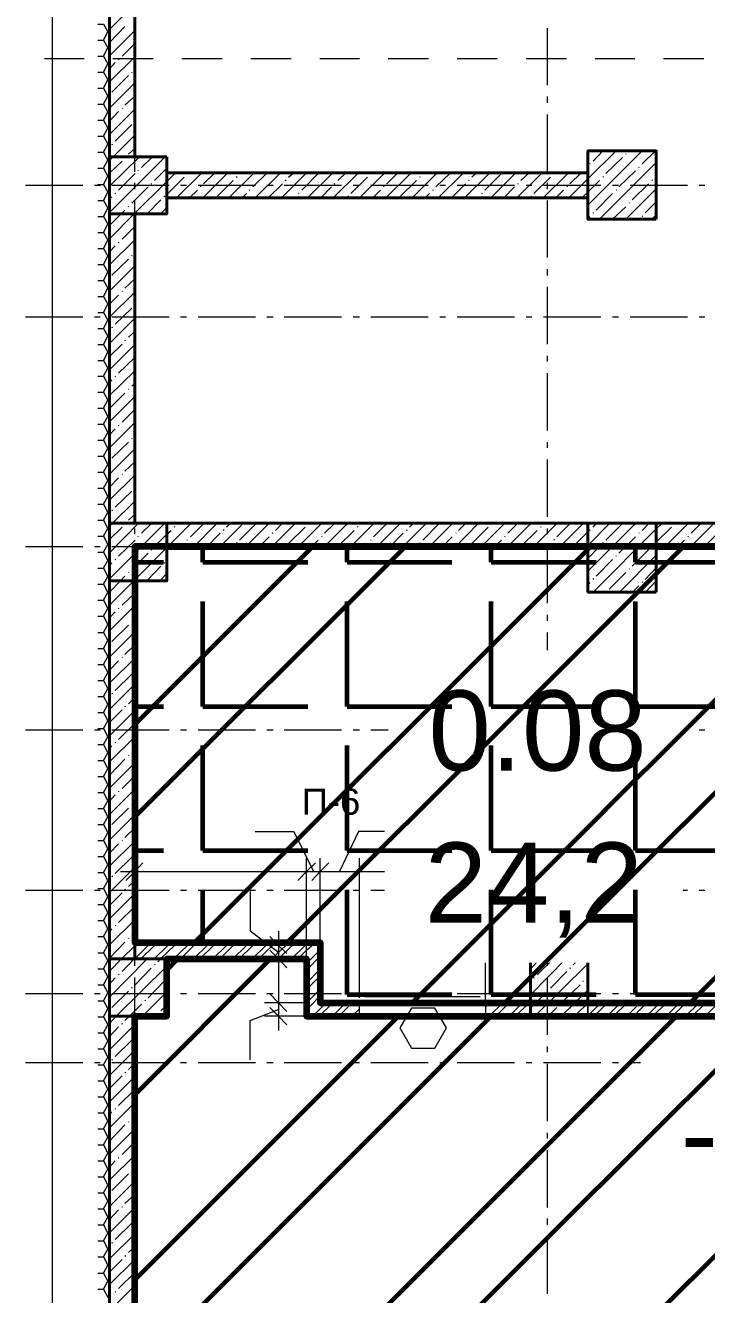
# Model space of a CAD drawing. Header units: millimetres. Extents: x -213911 to 415037, y -3642 to 107391.
# Drawn here: x -207745 to -201803, y 13726 to 24804 of the extents above; entities that cross this region are included whole.
import ezdxf

# ---------------------------------------------------------------- set-up
doc = ezdxf.new("R2010")
doc.units = ezdxf.units.MM
for name, color, linetype, lineweight in [('9.1 Стен подвал шпак', 160, 'Continuous', 90), ('9.2 Потолок подвал шпак', 90, 'Continuous', 60), ('9.3 клининг подвал', 190, 'Continuous', 60), ('Оси', 7, 'Continuous', 9)]:
    doc.layers.add(name, color=color, linetype=linetype, lineweight=lineweight)
doc.layers.add('PDF _Текст', color=7, linetype='Continuous')
doc.styles.get("Standard").update_dxf_attribs({"font": 'arial.ttf'})

msp = doc.modelspace()

# ---------------------------------------------------------------- linework, layer by layer
at = {"lineweight": 40}
for points in [[(-206791.4, 23657.9), (-206791.4, 26911.5), (-207011.7, 26911.5), (-207011.7, 23657.9)], [(-202241.6, 23111.5), (-202241.6, 23708.8), (-202838.9, 23708.8), (-202838.9, 23111.5)], [(-206511.8, 23657.9), (-207011.7, 23657.9), (-207011.7, 23158.1), (-206511.8, 23158.1)], [(-206511.8, 23297.9), (-202838.9, 23297.9), (-202838.9, 23518.1), (-206511.8, 23518.1)], [(-206791.4, 20459.5), (-206791.4, 23158.1), (-207011.7, 23158.1), (-207011.7, 20459.5)], [(-206511.8, 20459.5), (-207011.7, 20459.5), (-207011.7, 19955.4), (-206511.8, 19955.4)], [(-206511.8, 20239.2), (-202838.9, 20239.2), (-202838.9, 20459.5), (-206511.8, 20459.5)], [(-202241.6, 19857.9), (-202241.6, 20459.5), (-202838.9, 20459.5), (-202838.9, 19857.9)], [(-202241.6, 20239.2), (-200737.7, 20239.2), (-200737.7, 20459.5), (-202241.6, 20459.5)], [(-207011.7, 19955.4), (-207011.7, 16655.3), (-206791.4, 16655.3), (-206791.4, 19955.4)], [(-206511.8, 16155.4), (-206511.8, 16655.3), (-207011.7, 16655.3), (-207011.7, 16155.4)]]:
    msp.add_lwpolyline(points, close=True, dxfattribs=at)
at = {"lineweight": 18}
for points in [[(-206719.4, 17494.1), (-206791.4, 17417.8), (-206867.7, 17341.6)], [(-205215.5, 17494.1), (-205291.8, 17417.8), (-205368, 17341.6)], [(-205096.9, 17494.1), (-205173.1, 17417.8), (-205245.2, 17341.6)], [(-204758, 17494.1), (-204830, 17417.8), (-204906.3, 17341.6)], [(-203656.5, 17494.1), (-203732.8, 17417.8), (-203804.8, 17341.6)], [(-203266.8, 17494.1), (-203338.8, 17417.8), (-203415.1, 17341.6)], [(-205465.5, 16701.9), (-205537.5, 16773.9), (-205613.7, 16850.1)], [(-205465.5, 16579), (-205537.5, 16655.3), (-205613.7, 16731.5)], [(-205465.5, 16197.7), (-205537.5, 16274), (-205613.7, 16350.2)], [(-205465.5, 16079.1), (-205537.5, 16155.4), (-205613.7, 16231.6)]]:
    msp.add_lwpolyline(points, dxfattribs=at)
at = {"lineweight": 40}
for points in [[(-202838.9, 16274), (-202838.9, 16655.3), (-203338.8, 16655.3), (-203338.8, 16155.4), (-202838.9, 16155.4)], [(-203169.4, 13151.8), (-203588.8, 13151.8), (-203588.8, 12931.5), (-203389.6, 12931.5), (-203389.6, 5365.4), (-206791.4, 5365.4), (-206791.4, 12931.5), (-205041.8, 12931.5), (-205041.8, 13151.8), (-206791.4, 13151.8), (-206791.4, 16155.4), (-207011.7, 16155.4), (-207011.7, 5145.1), (-206791.4, 5145.1), (-203389.6, 5145.1), (-203169.4, 5145.1), (-199238, 5145.1), (-199238, 5365.4), (-203169.4, 5365.4), (-203169.4, 12931.5), (-203169.4, 13033.2)]]:
    msp.add_lwpolyline(points, dxfattribs=at)
at = {"layer": 'Оси', "lineweight": 9}
for points in [[(-168384.7, 28983), (-168384.7, 29385.5), (-172769.4, 29385.5), (-172769.4, 32867.8), (-207511.6, 32867.8), (-207511.6, 4645.2), (-168384.7, 4645.2), (-168384.7, 5043.4)], [(-207011.7, 24767.9), (-206791.4, 24988.2)], [(-207113.4, 24814.5), (-207062.6, 24814.5), (-207024.4, 24746.7), (-207011.7, 24746.7)], [(-207062.6, 24674.7), (-207024.4, 24746.7)], [(-207011.7, 24653.5), (-206876.2, 24793.3)], [(-207011.7, 24539.1), (-206791.4, 24759.4)], [(-206791.4, 24280.7), (-206791.4, 24780.6)], [(-203190.5, 24280.7), (-203190.5, 24780.6)], [(-207113.4, 24674.7), (-207062.6, 24674.7), (-207024.4, 24606.9), (-207011.7, 24606.9)], [(-207062.6, 24534.9), (-207024.4, 24606.9)], [(-206901.6, 24534.9), (-206791.4, 24645)], [(-207579.4, 24513.7), (-207232, 24513.7)], [(-207113.4, 24534.9), (-207062.6, 24534.9), (-207024.4, 24467.1), (-207011.7, 24467.1)], [(-207011.7, 24310.3), (-206791.4, 24530.6)], [(-206982.1, 24513.7), (-206630.5, 24513.7)], [(-206931.2, 24505.2), (-206927, 24509.4)], [(-206380.5, 24513.7), (-206028.9, 24513.7)], [(-205778.9, 24513.7), (-205427.3, 24513.7)], [(-205177.4, 24513.7), (-204830, 24513.7)], [(-204580.1, 24513.7), (-204228.4, 24513.7)], [(-203978.5, 24513.7), (-203626.9, 24513.7)], [(-203376.9, 24513.7), (-203025.3, 24513.7)], [(-202775.4, 24513.7), (-202428, 24513.7)], [(-202178.1, 24513.7), (-201826.4, 24513.7)], [(-207113.4, 24395.1), (-207062.6, 24395.1), (-207024.4, 24327.3), (-207011.7, 24327.3)], [(-207062.6, 24395.1), (-207024.4, 24467.1)], [(-207011.7, 24424.7), (-206960.9, 24479.8)], [(-206816.9, 24390.8), (-206812.6, 24395.1)], [(-207062.6, 24255.3), (-207024.4, 24327.3)], [(-207011.7, 24081.6), (-206791.4, 24301.9)], [(-206990.5, 24221.4), (-206846.5, 24365.4)], [(-207113.4, 24255.3), (-207062.6, 24255.3), (-207024.4, 24187.5), (-207011.7, 24187.5)], [(-207062.6, 24115.5), (-207024.4, 24187.5)], [(-207011.7, 24196), (-207011.7, 24196)], [(-206876.2, 24107), (-206791.4, 24187.5)], [(-206791.4, 24128.2), (-206791.4, 24183.2)], [(-203190.5, 24128.2), (-203190.5, 24183.2)], [(-207113.4, 24115.5), (-207062.6, 24115.5), (-207024.4, 24047.7), (-207011.7, 24047.7)], [(-207062.6, 23975.7), (-207024.4, 24047.7)], [(-207011.7, 23852.8), (-206791.4, 24073.1)], [(-207011.7, 23967.2), (-206931.2, 24051.9)], [(-206901.6, 24077.3), (-206897.3, 24081.6)], [(-207113.4, 23975.7), (-207062.6, 23975.7), (-207024.4, 23907.9), (-207011.7, 23907.9)], [(-206960.9, 23793.5), (-206816.9, 23937.5)], [(-206791.4, 23526.6), (-206791.4, 24026.5)], [(-203190.5, 23526.6), (-203190.5, 24026.5)], [(-207113.4, 23835.9), (-207062.6, 23835.9), (-207024.4, 23768.1), (-207011.7, 23768.1)], [(-207062.6, 23835.9), (-207024.4, 23907.9)], [(-207011.7, 23624.1), (-206977.8, 23657.9), (-206791.4, 23844.3)], [(-207062.6, 23696.1), (-207024.4, 23768.1)], [(-206990.5, 23763.8), (-206982.1, 23768.1)], [(-206846.5, 23679.1), (-206791.4, 23730)], [(-203004.1, 23297.9), (-202838.9, 23463.1), (-202593.2, 23708.8)], [(-202838.9, 23691.8), (-202822, 23708.8)], [(-202838.9, 23234.3), (-202364.5, 23708.8)], [(-202792.3, 23619.8), (-202707.6, 23708.8)], [(-202478.8, 23708.8), (-202478.8, 23708.8)], [(-202364.5, 23594.4), (-202250.1, 23708.8)], [(-207113.4, 23696.1), (-207062.6, 23696.1), (-207024.4, 23628.3), (-207011.7, 23628.3)], [(-207062.6, 23556.3), (-207024.4, 23628.3)], [(-207011.7, 23399.5), (-206749.1, 23657.9)], [(-207011.7, 23170.8), (-206524.5, 23657.9)], [(-207011.7, 23513.9), (-206901.6, 23619.8)], [(-206876.2, 23649.5), (-206867.7, 23653.7)], [(-206732.1, 23564.7), (-206634.7, 23657.9)], [(-202822, 23594.4), (-202817.7, 23598.6)], [(-202737.3, 23111.5), (-202241.6, 23607.1)], [(-202682.2, 23509.7), (-202538.1, 23649.5)], [(-202508.5, 23679.1), (-202504.3, 23683.4)], [(-207113.4, 23556.3), (-207062.6, 23556.3), (-207024.4, 23488.5), (-207011.7, 23488.5)], [(-207062.6, 23416.5), (-207024.4, 23488.5)], [(-207011.7, 22942), (-206795.7, 23158.1), (-206511.8, 23441.9), (-206435.6, 23518.1)], [(-206931.2, 23365.6), (-206787.2, 23509.7)], [(-206761.8, 23535.1), (-206757.5, 23539.3)], [(-206617.7, 23450.4), (-206511.8, 23556.3)], [(-206427.1, 23297.9), (-206206.8, 23518.1)], [(-206333.9, 23509.7), (-206329.7, 23513.9)], [(-206198.3, 23297.9), (-205978.1, 23518.1)], [(-206189.9, 23420.7), (-206092.4, 23518.1)], [(-205969.6, 23297.9), (-205749.3, 23518.1)], [(-205876.4, 23509.7), (-205863.7, 23518.1)], [(-205762, 23395.3), (-205634.9, 23518.1)], [(-205740.8, 23297.9), (-205520.5, 23518.1)], [(-205512.1, 23297.9), (-205291.8, 23518.1)], [(-205448.5, 23480), (-205406.1, 23518.1)], [(-205334.1, 23365.6), (-205190.1, 23509.7)], [(-205283.3, 23297.9), (-205063, 23518.1)], [(-205058.8, 23297.9), (-204838.5, 23518.1)], [(-205020.6, 23450.4), (-204948.6, 23518.1)], [(-204830, 23297.9), (-204609.7, 23518.1)], [(-204732.6, 23509.7), (-204728.3, 23513.9)], [(-204601.2, 23297.9), (-204381, 23518.1)], [(-204592.8, 23420.7), (-204495.3, 23518.1)], [(-204372.5, 23297.9), (-204152.2, 23518.1)], [(-204279.3, 23509.7), (-204266.6, 23518.1)], [(-204164.9, 23395.3), (-204037.8, 23518.1)], [(-204143.7, 23297.9), (-203923.4, 23518.1)], [(-203915, 23297.9), (-203694.7, 23518.1)], [(-203851.4, 23480), (-203809, 23518.1)], [(-203737, 23365.6), (-203593, 23509.7)], [(-203686.2, 23297.9), (-203465.9, 23518.1)], [(-203457.4, 23297.9), (-203237.1, 23518.1)], [(-203423.5, 23450.4), (-203351.5, 23518.1)], [(-203228.7, 23297.9), (-203008.4, 23518.1)], [(-203135.5, 23509.7), (-203131.2, 23513.9)], [(-202995.7, 23420.7), (-202898.2, 23518.1)], [(-202567.8, 23395.3), (-202423.8, 23535.1)], [(-202394.1, 23564.7), (-202389.9, 23569)], [(-202250.1, 23480), (-202241.6, 23492.7)], [(-207744.6, 23408), (-207244.7, 23408)], [(-207143, 23408), (-207092.2, 23408)], [(-207113.4, 23416.5), (-207062.6, 23416.5), (-207024.4, 23348.7), (-207011.7, 23348.7)], [(-206990.5, 23408), (-206490.7, 23408)], [(-206816.9, 23251.3), (-206672.8, 23395.3)], [(-206791.4, 23374.1), (-206791.4, 23429.2)], [(-206647.4, 23420.7), (-206643.2, 23424.9)], [(-206503.4, 23336), (-206359.3, 23480)], [(-206393.2, 23408), (-206338.1, 23408)], [(-206236.5, 23408), (-205736.6, 23408)], [(-206219.5, 23395.3), (-206215.3, 23399.5)], [(-206075.5, 23306.3), (-205931.5, 23450.4)], [(-205906, 23480), (-205897.6, 23484.3)], [(-205639.1, 23408), (-205584.1, 23408)], [(-205626.4, 23297.9), (-205503.6, 23420.7)], [(-205486.6, 23408), (-204986.7, 23408)], [(-205478.2, 23450.4), (-205469.7, 23454.6)], [(-205168.9, 23297.9), (-205075.7, 23395.3)], [(-205050.3, 23420.7), (-205041.8, 23424.9)], [(-204906.3, 23336), (-204762.2, 23480)], [(-204885.1, 23408), (-204830, 23408)], [(-204732.6, 23408), (-204232.7, 23408)], [(-204622.4, 23395.3), (-204614, 23399.5)], [(-204478.4, 23306.3), (-204334.4, 23450.4)], [(-204304.7, 23480), (-204300.5, 23484.3)], [(-204131, 23408), (-204080.2, 23408)], [(-204029.3, 23297.9), (-203906.5, 23420.7)], [(-203978.5, 23408), (-203478.6, 23408)], [(-203876.8, 23450.4), (-203872.6, 23454.6)], [(-203571.8, 23297.9), (-203478.6, 23395.3)], [(-203449, 23420.7), (-203444.7, 23424.9)], [(-203376.9, 23408), (-203326.1, 23408)], [(-203309.2, 23336), (-203165.1, 23480)], [(-203224.4, 23408), (-202724.5, 23408)], [(-203190.5, 23374.1), (-203190.5, 23429.2)], [(-203021.1, 23395.3), (-203016.9, 23399.5)], [(-202881.3, 23306.3), (-202838.9, 23348.7), (-202737.3, 23450.4)], [(-202707.6, 23480), (-202703.4, 23484.3)], [(-202622.9, 23408), (-202572, 23408)], [(-202508.5, 23111.5), (-202241.6, 23378.3)], [(-202470.4, 23408), (-201970.5, 23408)], [(-202453.4, 23280.9), (-202309.4, 23420.7)], [(-202279.7, 23450.4), (-202275.5, 23454.6)], [(-201868.8, 23408), (-201818, 23408)], [(-207113.4, 23276.7), (-207062.6, 23276.7), (-207024.4, 23208.9), (-207011.7, 23208.9)], [(-207062.6, 23276.7), (-207024.4, 23348.7)], [(-207011.7, 23285.1), (-206990.5, 23306.3)], [(-206960.9, 23336), (-206956.6, 23340.2)], [(-206791.4, 22776.8), (-206791.4, 23276.7)], [(-206681.3, 23158.1), (-206562.7, 23280.9)], [(-206533, 23306.3), (-206528.8, 23314.8)], [(-206312.7, 23297.9), (-206244.9, 23365.6)], [(-205855.2, 23297.9), (-205817.1, 23336)], [(-205791.7, 23365.6), (-205787.4, 23369.9)], [(-205397.7, 23297.9), (-205389.2, 23306.3)], [(-205363.8, 23336), (-205359.5, 23340.2)], [(-204935.9, 23306.3), (-204927.4, 23314.8)], [(-204715.6, 23297.9), (-204647.8, 23365.6)], [(-204258.1, 23297.9), (-204220, 23336)], [(-204190.3, 23365.6), (-204186.1, 23369.9)], [(-203800.6, 23297.9), (-203792.1, 23306.3)], [(-203762.4, 23336), (-203758.2, 23340.2)], [(-203334.6, 23306.3), (-203330.3, 23314.8)], [(-203190.5, 22776.8), (-203190.5, 23276.7)], [(-203118.5, 23297.9), (-203050.7, 23365.6)], [(-202766.9, 23191.9), (-202622.9, 23336)], [(-202593.2, 23365.6), (-202589, 23369.9)], [(-202339, 23166.5), (-202241.6, 23264)], [(-207062.6, 23136.9), (-207024.4, 23208.9)], [(-207011.7, 23056.4), (-206910, 23158.1), (-206876.2, 23191.9)], [(-206846.5, 23221.6), (-206842.3, 23225.8)], [(-206566.9, 23158.1), (-206511.8, 23213.1)], [(-202792.3, 23166.5), (-202788.1, 23170.8)], [(-202622.9, 23111.5), (-202508.5, 23221.6)], [(-202478.8, 23251.3), (-202474.6, 23255.5)], [(-207113.4, 23136.9), (-207062.6, 23136.9), (-207024.4, 23069.1), (-207011.7, 23069.1)], [(-207062.6, 22997.1), (-207024.4, 23069.1)], [(-206901.6, 22937.8), (-206791.4, 23047.9)], [(-202838.9, 23119.9), (-202822, 23136.9)], [(-202364.5, 23136.9), (-202360.2, 23141.1)], [(-202279.7, 23111.5), (-202241.6, 23149.6)], [(-207113.4, 22997.1), (-207062.6, 22997.1), (-207024.4, 22929.3), (-207011.7, 22929.3)], [(-207011.7, 22713.2), (-206791.4, 22933.5)], [(-207113.4, 22857.3), (-207062.6, 22857.3), (-207024.4, 22789.5), (-207011.7, 22789.5)], [(-207062.6, 22857.3), (-207024.4, 22929.3)], [(-207011.7, 22827.6), (-206960.9, 22878.5)], [(-206931.2, 22908.1), (-206927, 22912.3)], [(-207113.4, 22717.5), (-207062.6, 22717.5), (-207024.4, 22649.7), (-207011.7, 22649.7)], [(-207062.6, 22717.5), (-207024.4, 22789.5)], [(-206990.5, 22624.3), (-206846.5, 22764.1)], [(-206816.9, 22793.7), (-206812.6, 22798)], [(-207062.6, 22577.7), (-207024.4, 22649.7)], [(-207011.7, 22484.5), (-206791.4, 22704.8)], [(-206791.4, 22620), (-206791.4, 22675.1)], [(-203190.5, 22620), (-203190.5, 22675.1)], [(-207113.4, 22577.7), (-207062.6, 22577.7), (-207024.4, 22509.9), (-207011.7, 22509.9)], [(-207062.6, 22437.9), (-207024.4, 22509.9)], [(-207011.7, 22598.9), (-207011.7, 22598.9)], [(-206876.2, 22509.9), (-206791.4, 22590.4)], [(-206791.4, 22022.7), (-206791.4, 22522.6)], [(-203190.5, 22022.7), (-203190.5, 22522.6)], [(-207113.4, 22437.9), (-207062.6, 22437.9), (-207024.4, 22370.1), (-207011.7, 22370.1)], [(-207011.7, 22255.7), (-206791.4, 22476)], [(-207011.7, 22370.1), (-206931.2, 22450.6)], [(-206901.6, 22480.2), (-206897.3, 22484.5)], [(-207113.4, 22298.1), (-207062.6, 22298.1), (-207024.4, 22230.3), (-207011.7, 22230.3)], [(-207062.6, 22298.1), (-207024.4, 22370.1)], [(-206960.9, 22196.4), (-206816.9, 22336.2)], [(-207744.6, 22259.9), (-207244.7, 22259.9)], [(-207143, 22259.9), (-207092.2, 22259.9)], [(-207113.4, 22158.3), (-207062.6, 22158.3), (-207024.4, 22090.5), (-207011.7, 22090.5)], [(-207062.6, 22158.3), (-207024.4, 22230.3)], [(-207011.7, 22026.9), (-206791.4, 22247.2)], [(-206990.5, 22259.9), (-206490.7, 22259.9)], [(-206990.5, 22166.7), (-206982.1, 22171)], [(-206393.2, 22259.9), (-206338.1, 22259.9)], [(-206236.5, 22259.9), (-205736.6, 22259.9)], [(-205639.1, 22259.9), (-205584.1, 22259.9)], [(-205486.6, 22259.9), (-204986.7, 22259.9)], [(-204885.1, 22259.9), (-204830, 22259.9)], [(-204732.6, 22259.9), (-204232.7, 22259.9)], [(-204131, 22259.9), (-204080.2, 22259.9)], [(-203978.5, 22259.9), (-203478.6, 22259.9)], [(-203376.9, 22259.9), (-203326.1, 22259.9)], [(-203224.4, 22259.9), (-202724.5, 22259.9)], [(-202622.9, 22259.9), (-202572, 22259.9)], [(-202470.4, 22259.9), (-201970.5, 22259.9)], [(-201868.8, 22259.9), (-201818, 22259.9)], [(-207062.6, 22018.5), (-207024.4, 22090.5)], [(-206876.2, 22052.4), (-206867.7, 22056.6)], [(-206846.5, 22082), (-206791.4, 22132.9)], [(-207113.4, 22018.5), (-207062.6, 22018.5), (-207024.4, 21950.7), (-207011.7, 21950.7)], [(-207062.6, 21878.7), (-207024.4, 21950.7)], [(-207011.7, 21912.6), (-206901.6, 22022.7)], [(-207011.7, 21798.2), (-206791.4, 22018.5)], [(-207113.4, 21878.7), (-207062.6, 21878.7), (-207024.4, 21810.9), (-207011.7, 21810.9)], [(-206931.2, 21768.5), (-206791.4, 21904.1)], [(-206791.4, 21870.2), (-206791.4, 21921)], [(-203190.5, 21870.2), (-203190.5, 21921)], [(-207113.4, 21743.1), (-207062.6, 21743.1), (-207024.4, 21671.1), (-207011.7, 21671.1)], [(-207062.6, 21743.1), (-207024.4, 21810.9)], [(-207011.7, 21573.7), (-206791.4, 21789.7)], [(-206960.9, 21738.9), (-206956.6, 21743.1)], [(-206791.4, 21268.6), (-206791.4, 21768.5)], [(-203190.5, 21268.6), (-203190.5, 21768.5)], [(-207113.4, 21603.3), (-207062.6, 21603.3), (-207024.4, 21531.3), (-207011.7, 21531.3)], [(-207062.6, 21603.3), (-207024.4, 21671.1)], [(-207011.7, 21683.8), (-206990.5, 21709.2)], [(-206846.5, 21624.5), (-206842.3, 21628.7)], [(-206816.9, 21654.2), (-206791.4, 21679.6)], [(-207062.6, 21463.5), (-207024.4, 21531.3)], [(-207011.7, 21459.3), (-206876.2, 21594.8)], [(-207011.7, 21344.9), (-206791.4, 21565.2)], [(-207113.4, 21463.5), (-207062.6, 21463.5), (-207024.4, 21391.5), (-207011.7, 21391.5)], [(-207062.6, 21323.7), (-207024.4, 21391.5)], [(-206901.6, 21340.7), (-206791.4, 21450.8)], [(-207113.4, 21323.7), (-207062.6, 21323.7), (-207024.4, 21251.7), (-207011.7, 21251.7)], [(-207011.7, 21116.1), (-206791.4, 21336.4)], [(-207011.7, 21230.5), (-206960.9, 21281.4)], [(-206931.2, 21311), (-206927, 21315.2)], [(-207113.4, 21183.9), (-207062.6, 21183.9), (-207024.4, 21111.9), (-207011.7, 21111.9)], [(-207062.6, 21183.9), (-207024.4, 21251.7)], [(-206990.5, 21027.2), (-206846.5, 21167)], [(-206816.9, 21196.6), (-206812.6, 21200.9)], [(-206791.4, 21116.1), (-206791.4, 21167)], [(-203190.5, 21116.1), (-203190.5, 21167)], [(-207062.6, 21044.1), (-207024.4, 21111.9)], [(-207011.7, 20887.4), (-206791.4, 21107.7)], [(-207113.4, 21044.1), (-207062.6, 21044.1), (-207024.4, 20972.1), (-207011.7, 20972.1)], [(-207062.6, 20904.3), (-207024.4, 20972.1)], [(-207011.7, 21001.8), (-207011.7, 21001.8)], [(-206876.2, 20912.8), (-206791.4, 20993.3)], [(-206791.4, 20514.6), (-206791.4, 21014.5)], [(-203190.5, 20514.6), (-203190.5, 21014.5)], [(-207113.4, 20904.3), (-207062.6, 20904.3), (-207024.4, 20832.3), (-207011.7, 20832.3)], [(-207062.6, 20764.5), (-207024.4, 20832.3)], [(-207011.7, 20658.6), (-206791.4, 20878.9)], [(-207011.7, 20773), (-206931.2, 20853.5)], [(-206901.6, 20883.1), (-206897.3, 20887.4)], [(-207113.4, 20764.5), (-207062.6, 20764.5), (-207024.4, 20692.5), (-207011.7, 20692.5)], [(-206960.9, 20599.3), (-206816.9, 20739.1)], [(-207113.4, 20624.7), (-207062.6, 20624.7), (-207024.4, 20552.7), (-207011.7, 20552.7)], [(-207062.6, 20624.7), (-207024.4, 20692.5)], [(-207011.7, 20429.8), (-206986.3, 20459.5), (-206791.4, 20650.1)], [(-207062.6, 20484.9), (-207024.4, 20552.7)], [(-206990.5, 20569.6), (-206982.1, 20573.9)], [(-206846.5, 20484.9), (-206791.4, 20535.8)], [(-207113.4, 20484.9), (-207062.6, 20484.9), (-207024.4, 20412.9), (-207011.7, 20412.9)], [(-207062.6, 20345.1), (-207024.4, 20412.9)], [(-207011.7, 20201.1), (-206757.5, 20459.5)], [(-207011.7, 19972.3), (-206528.8, 20459.5)], [(-207011.7, 19743.6), (-206799.9, 19955.4), (-206511.8, 20247.7), (-206300, 20459.5)], [(-207011.7, 20315.5), (-206901.6, 20425.6)], [(-206876.2, 20455.3), (-206871.9, 20459.5), (-206867.7, 20459.5)], [(-206791.4, 20362.1), (-206791.4, 20412.9)], [(-206732.1, 20370.5), (-206643.2, 20459.5)], [(-206617.7, 20256.2), (-206511.8, 20362.1), (-206473.7, 20396)], [(-206448.3, 20425.6), (-206439.8, 20429.8)], [(-206418.6, 20455.3), (-206414.4, 20459.5)], [(-206304.3, 20340.9), (-206185.6, 20459.5)], [(-206291.5, 20239.2), (-206071.3, 20459.5)], [(-206062.8, 20239.2), (-205842.5, 20459.5)], [(-206020.4, 20396), (-206011.9, 20404.4)], [(-205990.8, 20425.6), (-205956.9, 20459.5)], [(-205876.4, 20311.2), (-205732.3, 20455.3)], [(-205838.3, 20239.2), (-205618, 20459.5)], [(-205609.5, 20239.2), (-205389.2, 20459.5)], [(-205562.9, 20396), (-205503.6, 20459.5)], [(-205448.5, 20281.6), (-205304.5, 20425.6)], [(-205380.7, 20239.2), (-205160.4, 20459.5)], [(-205274.8, 20455.3), (-205274.8, 20459.5)], [(-205152, 20239.2), (-204931.7, 20459.5)], [(-205135, 20370.5), (-205046.1, 20459.5)], [(-205020.6, 20256.2), (-204876.6, 20396)], [(-204923.2, 20239.2), (-204702.9, 20459.5)], [(-204847, 20425.6), (-204842.7, 20429.8)], [(-204821.5, 20455.3), (-204817.3, 20459.5)], [(-204707.2, 20340.9), (-204588.5, 20459.5)], [(-204694.4, 20239.2), (-204474.2, 20459.5)], [(-204465.7, 20239.2), (-204245.4, 20459.5)], [(-204419.1, 20396), (-204414.8, 20404.4)], [(-204393.7, 20425.6), (-204359.8, 20459.5)], [(-204279.3, 20311.2), (-204135.2, 20455.3)], [(-204236.9, 20239.2), (-204016.6, 20459.5)], [(-204008.2, 20239.2), (-203792.1, 20459.5)], [(-203965.8, 20396), (-203902.2, 20459.5)], [(-203851.4, 20281.6), (-203707.4, 20425.6)], [(-203783.6, 20239.2), (-203563.3, 20459.5)], [(-203677.7, 20455.3), (-203677.7, 20459.5)], [(-203554.9, 20239.2), (-203334.6, 20459.5)], [(-203537.9, 20370.5), (-203449, 20459.5)], [(-203423.5, 20256.2), (-203279.5, 20396)], [(-203326.1, 20239.2), (-203105.8, 20459.5)], [(-203249.8, 20425.6), (-203245.6, 20429.8)], [(-203220.2, 20455.3), (-203220.2, 20459.5)], [(-203190.5, 20362.1), (-203190.5, 20412.9)], [(-203110, 20340.9), (-202991.4, 20459.5)], [(-203097.3, 20239.2), (-202877.1, 20459.5)], [(-202868.6, 20239.2), (-202838.9, 20264.6), (-202648.3, 20459.5)], [(-202838.9, 20040.1), (-202419.5, 20459.5)], [(-202822, 20396), (-202817.7, 20404.4)], [(-202792.3, 19857.9), (-202241.6, 20408.7), (-202190.8, 20459.5)], [(-202792.3, 20425.6), (-202762.7, 20459.5)], [(-202682.2, 20311.2), (-202538.1, 20455.3)], [(-202364.5, 20396), (-202305.1, 20459.5)], [(-202250.1, 20281.6), (-202241.6, 20294.3), (-202110.3, 20425.6)], [(-202182.3, 20239.2), (-201962, 20459.5)], [(-202080.6, 20455.3), (-202076.4, 20459.5)], [(-201957.8, 20239.2), (-201737.5, 20459.5)], [(-201936.6, 20370.5), (-201851.9, 20459.5)], [(-201822.2, 20256.2), (-201682.4, 20396)], [(-207113.4, 20345.1), (-207062.6, 20345.1), (-207024.4, 20273.1), (-207011.7, 20273.1)], [(-207062.6, 20205.3), (-207024.4, 20273.1)], [(-206931.2, 20171.4), (-206787.2, 20311.2)], [(-206761.8, 20340.9), (-206757.5, 20345.1)], [(-206405.9, 20239.2), (-206359.3, 20281.6)], [(-206333.9, 20311.2), (-206329.7, 20315.5)], [(-206177.2, 20239.2), (-206045.8, 20370.5)], [(-205906, 20281.6), (-205897.6, 20290)], [(-205723.9, 20239.2), (-205618, 20340.9)], [(-205592.5, 20370.5), (-205584.1, 20374.8)], [(-205266.3, 20239.2), (-205190.1, 20311.2)], [(-205160.4, 20340.9), (-205156.2, 20345.1)], [(-204808.8, 20239.2), (-204762.2, 20281.6)], [(-204732.6, 20311.2), (-204728.3, 20315.5)], [(-204580.1, 20239.2), (-204448.7, 20370.5)], [(-204304.7, 20281.6), (-204300.5, 20290)], [(-204122.5, 20239.2), (-204020.9, 20340.9)], [(-203991.2, 20370.5), (-203987, 20374.8)], [(-203669.2, 20239.2), (-203593, 20311.2)], [(-203563.3, 20340.9), (-203559.1, 20345.1)], [(-203211.7, 20239.2), (-203165.1, 20281.6)], [(-203135.5, 20311.2), (-203131.2, 20315.5)], [(-202983, 20239.2), (-202851.6, 20370.5)], [(-202707.6, 20281.6), (-202703.4, 20290)], [(-202567.8, 20196.8), (-202423.8, 20340.9)], [(-202394.1, 20370.5), (-202389.9, 20374.8)], [(-202067.9, 20239.2), (-201995.9, 20311.2)], [(-201966.2, 20340.9), (-201962, 20345.1)], [(-207744.6, 20256.2), (-207244.7, 20256.2)], [(-207143, 20256.2), (-207092.2, 20256.2)], [(-207113.4, 20205.3), (-207062.6, 20205.3), (-207024.4, 20133.3), (-207011.7, 20133.3)], [(-206990.5, 20256.2), (-206490.7, 20256.2)], [(-206816.9, 20057), (-206672.8, 20196.8)], [(-206791.4, 19760.5), (-206791.4, 20260.4)], [(-206647.4, 20226.5), (-206643.2, 20230.7)], [(-206393.2, 20256.2), (-206338.1, 20256.2)], [(-206236.5, 20256.2), (-205736.6, 20256.2)], [(-205948.4, 20239.2), (-205931.5, 20256.2)], [(-205639.1, 20256.2), (-205584.1, 20256.2)], [(-205486.6, 20256.2), (-204986.7, 20256.2)], [(-205478.2, 20256.2), (-205469.7, 20260.4)], [(-204885.1, 20256.2), (-204830, 20256.2)], [(-204732.6, 20256.2), (-204232.7, 20256.2)], [(-204351.3, 20239.2), (-204334.4, 20256.2)], [(-204131, 20256.2), (-204080.2, 20256.2)], [(-203978.5, 20256.2), (-203478.6, 20256.2)], [(-203876.8, 20256.2), (-203872.6, 20260.4)], [(-203376.9, 20256.2), (-203326.1, 20256.2)], [(-203224.4, 20256.2), (-202724.5, 20256.2)], [(-203190.5, 19760.5), (-203190.5, 20260.4)], [(-202838.9, 20150.2), (-202737.3, 20256.2)], [(-202622.9, 20256.2), (-202572, 20256.2)], [(-202593.2, 20171.4), (-202589, 20175.7)], [(-202563.6, 19857.9), (-202241.6, 20179.9)], [(-202470.4, 20256.2), (-201970.5, 20256.2)], [(-202453.4, 20082.5), (-202309.4, 20226.5)], [(-202279.7, 20256.2), (-202275.5, 20260.4)], [(-201868.8, 20256.2), (-201818, 20256.2)], [(-207113.4, 20065.5), (-207062.6, 20065.5), (-207024.4, 19993.5), (-207011.7, 19993.5)], [(-207062.6, 20065.5), (-207024.4, 20133.3)], [(-207011.7, 20086.7), (-206990.5, 20112.1)], [(-206960.9, 20141.8), (-206956.6, 20146)], [(-206685.5, 19955.4), (-206562.7, 20082.5)], [(-206533, 20112.1), (-206528.8, 20116.4)], [(-202766.9, 19997.7), (-202622.9, 20141.8)], [(-202478.8, 20057), (-202474.6, 20061.3)], [(-202339, 19968.1), (-202241.6, 20069.8)], [(-207062.6, 19925.7), (-207024.4, 19993.5)], [(-207011.7, 19857.9), (-206914.3, 19955.4), (-206876.2, 19997.7)], [(-206846.5, 20027.4), (-206842.3, 20031.6)], [(-206571.1, 19955.4), (-206511.8, 20018.9)], [(-202838.9, 19925.7), (-202822, 19942.7)], [(-202792.3, 19968.1), (-202788.1, 19976.6)], [(-202652.5, 19883.4), (-202508.5, 20027.4)], [(-202364.5, 19942.7), (-202360.2, 19946.9)], [(-202334.8, 19857.9), (-202241.6, 19955.4)], [(-207113.4, 19925.7), (-207062.6, 19925.7), (-207024.4, 19853.7), (-207011.7, 19853.7)], [(-207062.6, 19785.9), (-207024.4, 19853.7)], [(-206901.6, 19743.6), (-206791.4, 19849.5)], [(-202677.9, 19857.9), (-202673.7, 19862.2)], [(-202449.2, 19857.9), (-202394.1, 19913)], [(-207113.4, 19785.9), (-207062.6, 19785.9), (-207024.4, 19713.9), (-207011.7, 19713.9)], [(-207011.7, 19519), (-206791.4, 19739.3)], [(-207113.4, 19646.1), (-207062.6, 19646.1), (-207024.4, 19574.1), (-207011.7, 19574.1)], [(-207062.6, 19646.1), (-207024.4, 19713.9)], [(-207011.7, 19633.4), (-206960.9, 19684.3)], [(-206931.2, 19713.9), (-206927, 19718.1)], [(-206791.4, 19608), (-206791.4, 19658.8)], [(-203190.5, 19608), (-203190.5, 19658.8)], [(-207113.4, 19506.3), (-207062.6, 19506.3), (-207024.4, 19434.3), (-207011.7, 19434.3)], [(-207062.6, 19506.3), (-207024.4, 19574.1)], [(-207011.7, 19290.3), (-206791.4, 19510.6)], [(-206990.5, 19425.8), (-206846.5, 19569.9)], [(-206816.9, 19599.5), (-206812.6, 19603.8)], [(-206791.4, 19006.4), (-206791.4, 19506.3)], [(-203190.5, 19006.4), (-203190.5, 19506.3)], [(-207062.6, 19366.5), (-207024.4, 19434.3)], [(-207011.7, 19404.7), (-207011.7, 19404.7)], [(-206876.2, 19311.5), (-206791.4, 19396.2)], [(-207113.4, 19366.5), (-207062.6, 19366.5), (-207024.4, 19294.5), (-207011.7, 19294.5)], [(-207062.6, 19226.7), (-207024.4, 19294.5)], [(-207011.7, 19061.5), (-206791.4, 19281.8)], [(-206901.6, 19286), (-206897.3, 19290.3)], [(-207113.4, 19226.7), (-207062.6, 19226.7), (-207024.4, 19154.7), (-207011.7, 19154.7)], [(-207011.7, 19175.9), (-206931.2, 19256.4)], [(-207113.4, 19086.9), (-207062.6, 19086.9), (-207024.4, 19014.9), (-207011.7, 19014.9)], [(-207062.6, 19086.9), (-207024.4, 19154.7)], [(-206960.9, 18998), (-206816.9, 19142)], [(-207113.4, 18947.1), (-207062.6, 18947.1), (-207024.4, 18875.1), (-207011.7, 18875.1)], [(-207062.6, 18947.1), (-207024.4, 19014.9)], [(-207011.7, 18832.7), (-206791.4, 19053)], [(-206990.5, 18972.5), (-206982.1, 18976.8)], [(-207062.6, 18807.3), (-207024.4, 18875.1)], [(-206876.2, 18858.2), (-206867.7, 18862.4)], [(-206846.5, 18883.6), (-206791.4, 18938.7)], [(-206791.4, 18853.9), (-206791.4, 18909)], [(-203190.5, 18853.9), (-203190.5, 18909)], [(-207113.4, 18807.3), (-207062.6, 18807.3), (-207024.4, 18735.3), (-207011.7, 18735.3)], [(-207062.6, 18667.5), (-207024.4, 18735.3)], [(-207011.7, 18718.4), (-206901.6, 18828.5)], [(-207011.7, 18604), (-206791.4, 18824.3)], [(-206791.4, 18252.4), (-206791.4, 18752.3)], [(-203190.5, 18252.4), (-203190.5, 18752.3)], [(-207744.6, 18654.8), (-207244.7, 18654.8)], [(-207143, 18654.8), (-207092.2, 18654.8)], [(-207113.4, 18667.5), (-207062.6, 18667.5), (-207024.4, 18595.5), (-207011.7, 18595.5)], [(-206990.5, 18654.8), (-206490.7, 18654.8)], [(-206931.2, 18570.1), (-206791.4, 18709.9)], [(-206393.2, 18654.8), (-206338.1, 18654.8)], [(-206236.5, 18654.8), (-205736.6, 18654.8)], [(-205639.1, 18654.8), (-205584.1, 18654.8)], [(-205486.6, 18654.8), (-204986.7, 18654.8)], [(-204885.1, 18654.8), (-204830, 18654.8)], [(-204732.6, 18654.8), (-204232.7, 18654.8)], [(-204131, 18654.8), (-204080.2, 18654.8)], [(-203978.5, 18654.8), (-203478.6, 18654.8)], [(-203376.9, 18654.8), (-203326.1, 18654.8)], [(-203224.4, 18654.8), (-202724.5, 18654.8)], [(-202622.9, 18654.8), (-202572, 18654.8)], [(-202470.4, 18654.8), (-201970.5, 18654.8)], [(-201868.8, 18654.8), (-201818, 18654.8)], [(-207113.4, 18527.7), (-207062.6, 18527.7), (-207024.4, 18455.7), (-207011.7, 18455.7)], [(-207062.6, 18527.7), (-207024.4, 18595.5)], [(-207011.7, 18375.2), (-206791.4, 18595.5)], [(-207011.7, 18489.6), (-206990.5, 18515)], [(-206960.9, 18544.7), (-206956.6, 18548.9)], [(-207062.6, 18387.9), (-207024.4, 18455.7)], [(-207011.7, 18260.8), (-206876.2, 18400.6)], [(-206846.5, 18430.3), (-206842.3, 18434.5)], [(-206816.9, 18455.7), (-206791.4, 18481.1)], [(-207113.4, 18387.9), (-207062.6, 18387.9), (-207024.4, 18315.9), (-207011.7, 18315.9)], [(-207062.6, 18248.1), (-207024.4, 18315.9)], [(-207011.7, 18146.5), (-206791.4, 18366.7)], [(-207113.4, 18248.1), (-207062.6, 18248.1), (-207024.4, 18176.1), (-207011.7, 18176.1)], [(-207062.6, 18108.3), (-207024.4, 18176.1)], [(-206901.6, 18142.2), (-206791.4, 18252.4)], [(-207113.4, 18108.3), (-207062.6, 18108.3), (-207024.4, 18036.3), (-207011.7, 18036.3)], [(-207011.7, 17917.7), (-206791.4, 18138)], [(-207011.7, 18032.1), (-206960.9, 18087.1)], [(-206931.2, 18116.8), (-206927, 18121)], [(-206791.4, 18099.9), (-206791.4, 18154.9)], [(-203190.5, 18099.9), (-203190.5, 18154.9)], [(-207113.4, 17968.5), (-207062.6, 17968.5), (-207024.4, 17896.5), (-207011.7, 17896.5)], [(-207062.6, 17968.5), (-207024.4, 18036.3)], [(-206990.5, 17828.7), (-206846.5, 17972.8)], [(-206816.9, 18002.4), (-206812.6, 18006.7)], [(-206791.4, 17502.5), (-206791.4, 18002.4)], [(-203190.5, 17502.5), (-203190.5, 18002.4)], [(-207062.6, 17828.7), (-207024.4, 17896.5)], [(-207011.7, 17693.2), (-206791.4, 17913.5)], [(-207113.4, 17828.7), (-207062.6, 17828.7), (-207024.4, 17756.7), (-207011.7, 17756.7)], [(-207062.6, 17688.9), (-207024.4, 17756.7)], [(-207011.7, 17803.3), (-207011.7, 17807.6)], [(-206876.2, 17714.4), (-206791.4, 17799.1)], [(-205740.8, 17769.4), (-205401.9, 17769.4), (-205232.5, 17417.8)], [(-204444.5, 17769.4), (-204838.5, 17769.4), (-205003.7, 17417.8)], [(-207113.4, 17688.9), (-207062.6, 17688.9), (-207024.4, 17616.9), (-207011.7, 17616.9)], [(-207062.6, 17549.1), (-207024.4, 17616.9)], [(-207011.7, 17464.4), (-206791.4, 17684.7)], [(-207011.7, 17578.8), (-206931.2, 17659.3)], [(-206901.6, 17688.9), (-206897.3, 17693.2)], [(-207113.4, 17549.1), (-207062.6, 17549.1), (-207024.4, 17477.1), (-207011.7, 17477.1)], [(-206960.9, 17400.9), (-206816.9, 17544.9)], [(-206791.4, 17523.7), (-206791.4, 17417.8), (-206791.4, 17299.2)], [(-205291.8, 16655.3), (-205291.8, 17417.8), (-205291.8, 17536.4)], [(-205173.1, 16773.9), (-205173.1, 17417.8), (-205173.1, 17536.4)], [(-204830, 16316.4), (-204830, 17417.8), (-204830, 17536.4)], [(-203732.8, 16274), (-203732.8, 17417.8), (-203732.8, 17536.4)], [(-203338.8, 16655.3), (-203338.8, 17417.8), (-203338.8, 17536.4)], [(-207113.4, 17409.3), (-207062.6, 17409.3), (-207024.4, 17337.3), (-207011.7, 17337.3)], [(-207062.6, 17409.3), (-207024.4, 17477.1)], [(-207011.7, 17235.6), (-206791.4, 17455.9)], [(-206914.3, 17417.8), (-205291.8, 17417.8), (-205173.1, 17417.8), (-204830, 17417.8), (-203732.8, 17417.8), (-203220.2, 17417.8)], [(-206791.4, 17345.8), (-206791.4, 17400.9)], [(-203190.5, 17345.8), (-203190.5, 17400.9)], [(-207062.6, 17269.5), (-207024.4, 17337.3)], [(-206990.5, 17371.2), (-206982.1, 17379.7)], [(-206846.5, 17286.5), (-206791.4, 17341.6)], [(-207744.6, 17256.8), (-207244.7, 17256.8)], [(-207143, 17256.8), (-207092.2, 17256.8)], [(-207113.4, 17269.5), (-207062.6, 17269.5), (-207024.4, 17197.5), (-207011.7, 17197.5)], [(-207062.6, 17129.7), (-207024.4, 17197.5)], [(-207011.7, 17121.3), (-206901.6, 17231.4)], [(-207011.7, 17006.9), (-206791.4, 17227.2)], [(-206990.5, 17256.8), (-206490.7, 17256.8)], [(-206876.2, 17261.1), (-206867.7, 17265.3)], [(-206791.4, 16748.5), (-206791.4, 17248.4)], [(-206393.2, 17256.8), (-206338.1, 17256.8)], [(-206236.5, 17256.8), (-205736.6, 17256.8)], [(-205783.2, 17244.1), (-205783.2, 16901), (-205537.5, 16714.6)], [(-205639.1, 17256.8), (-205584.1, 17256.8)], [(-205486.6, 17256.8), (-204986.7, 17256.8)], [(-204885.1, 17256.8), (-204830, 17256.8)], [(-204732.6, 17256.8), (-204232.7, 17256.8)], [(-204131, 17256.8), (-204080.2, 17256.8)], [(-203978.5, 17256.8), (-203478.6, 17256.8)], [(-203376.9, 17256.8), (-203326.1, 17256.8)], [(-203224.4, 17256.8), (-202724.5, 17256.8)], [(-203190.5, 16748.5), (-203190.5, 17248.4)], [(-202622.9, 17256.8), (-202572, 17256.8)], [(-202470.4, 17256.8), (-201970.5, 17256.8)], [(-201868.8, 17256.8), (-201818, 17256.8)], [(-207113.4, 17129.7), (-207062.6, 17129.7), (-207024.4, 17057.7), (-207011.7, 17057.7)], [(-206931.2, 16973), (-206791.4, 17112.8)], [(-207113.4, 16989.9), (-207062.6, 16989.9), (-207024.4, 16917.9), (-207011.7, 16917.9)], [(-207062.6, 16989.9), (-207024.4, 17057.7)], [(-207011.7, 16778.1), (-206791.4, 16998.4)], [(-206960.9, 16943.3), (-206956.6, 16951.8)], [(-207113.4, 16850.1), (-207062.6, 16850.1), (-207024.4, 16778.1), (-207011.7, 16778.1)], [(-207062.6, 16850.1), (-207024.4, 16917.9)], [(-207011.7, 16892.5), (-206990.5, 16917.9)], [(-206816.9, 16858.6), (-206791.4, 16884)], [(-205537.5, 16896.7), (-205537.5, 16655.3), (-205537.5, 16274), (-205537.5, 16032.5)], [(-207062.6, 16710.3), (-207024.4, 16778.1)], [(-207011.7, 16663.7), (-206876.2, 16803.5)], [(-207011.7, 16549.4), (-206905.8, 16655.3), (-206791.4, 16769.6)], [(-206846.5, 16833.2), (-206842.3, 16837.4)], [(-206791.4, 16655.3), (-206672.8, 16773.9)], [(-206791.4, 16769.6), (-206787.2, 16773.9)], [(-206736.4, 16655.3), (-206617.7, 16773.9)], [(-206622, 16655.3), (-206503.4, 16773.9)], [(-206566.9, 16655.3), (-206444.1, 16773.9)], [(-206452.5, 16655.3), (-206329.7, 16773.9)], [(-206393.2, 16655.3), (-206274.6, 16773.9)], [(-206278.8, 16655.3), (-206160.2, 16773.9)], [(-206223.8, 16655.3), (-206105.1, 16773.9)], [(-206109.4, 16655.3), (-205990.8, 16773.9)], [(-206050.1, 16655.3), (-205931.5, 16773.9)], [(-205935.7, 16655.3), (-205817.1, 16773.9)], [(-205880.6, 16655.3), (-205762, 16773.9)], [(-205766.2, 16655.3), (-205647.6, 16773.9)], [(-205711.2, 16655.3), (-205588.3, 16773.9)], [(-205431.6, 16773.9), (-205537.5, 16773.9), (-205660.3, 16773.9)], [(-205596.8, 16655.3), (-205473.9, 16773.9)], [(-205537.5, 16655.3), (-205418.9, 16773.9)], [(-205423.1, 16655.3), (-205304.5, 16773.9)], [(-205368, 16655.3), (-205291.8, 16731.5), (-205245.2, 16773.9)], [(-205291.8, 16617.1), (-205173.1, 16735.8)], [(-207113.4, 16710.3), (-207062.6, 16710.3), (-207024.4, 16638.3), (-207011.7, 16638.3)], [(-207062.6, 16570.5), (-207024.4, 16638.3)], [(-207011.7, 16320.6), (-206681.3, 16655.3)], [(-206901.6, 16545.1), (-206795.7, 16655.3), (-206791.4, 16655.3)], [(-206791.4, 16596), (-206791.4, 16646.8)], [(-206588.1, 16629.8), (-206566.9, 16655.3)], [(-205431.6, 16655.3), (-205537.5, 16655.3), (-205660.3, 16655.3)], [(-205291.8, 16557.8), (-205173.1, 16680.7)], [(-203338.8, 16570.5), (-203254.1, 16655.3)], [(-203338.8, 16341.8), (-203029.6, 16655.3)], [(-203279.5, 16515.5), (-203139.7, 16655.3)], [(-203190.5, 16596), (-203190.5, 16646.8)], [(-202966, 16604.4), (-202915.2, 16655.3)], [(-207113.4, 16570.5), (-207062.6, 16570.5), (-207024.4, 16498.5), (-207011.7, 16498.5)], [(-207011.7, 16091.8), (-206952.4, 16155.4), (-206511.8, 16591.7)], [(-206931.2, 16515.5), (-206927, 16523.9)], [(-206787.2, 16430.7), (-206647.4, 16574.8)], [(-206617.7, 16604.4), (-206613.5, 16608.7)], [(-205291.8, 16443.4), (-205173.1, 16566.3)], [(-205291.8, 16388.4), (-205173.1, 16507)], [(-203300.7, 16155.4), (-202838.9, 16612.9)], [(-203165.1, 16401.1), (-203021.1, 16545.1)], [(-202995.7, 16574.8), (-202987.2, 16579)], [(-207113.4, 16430.7), (-207062.6, 16430.7), (-207024.4, 16358.7), (-207011.7, 16358.7)], [(-207062.6, 16430.7), (-207024.4, 16498.5)], [(-207011.7, 16435), (-206960.9, 16490)], [(-206816.9, 16401.1), (-206812.6, 16409.6)], [(-206791.4, 15994.4), (-206791.4, 16494.3)], [(-206672.8, 16316.4), (-206533, 16460.4)], [(-203338.8, 16456.2), (-203334.6, 16460.4)], [(-203309.2, 16490), (-203304.9, 16494.3)], [(-203190.5, 15994.4), (-203190.5, 16494.3)], [(-203050.7, 16290.9), (-202906.7, 16430.7)], [(-202881.3, 16460.4), (-202877.1, 16464.6)], [(-202851.6, 16490), (-202838.9, 16498.5)], [(-207744.6, 16354.5), (-207244.7, 16354.5)], [(-207143, 16354.5), (-207092.2, 16354.5)], [(-207113.4, 16290.9), (-207062.6, 16290.9), (-207024.4, 16218.9), (-207011.7, 16218.9)], [(-207062.6, 16290.9), (-207024.4, 16358.7)], [(-206990.5, 16231.6), (-206846.5, 16375.7)], [(-206990.5, 16354.5), (-206490.7, 16354.5)], [(-206723.7, 16155.4), (-206511.8, 16367.2)], [(-206702.5, 16290.9), (-206698.2, 16295.2)], [(-206393.2, 16354.5), (-206338.1, 16354.5)], [(-206236.5, 16354.5), (-205736.6, 16354.5)], [(-205639.1, 16354.5), (-205584.1, 16354.5)], [(-205486.6, 16354.5), (-204986.7, 16354.5)], [(-205291.8, 16274), (-205173.1, 16392.6)], [(-205291.8, 16214.7), (-205232.5, 16274), (-205173.1, 16337.5)], [(-204885.1, 16354.5), (-204830, 16354.5)], [(-204783.4, 16329.1), (-203779.4, 16329.1)], [(-204732.6, 16354.5), (-204232.7, 16354.5)], [(-204131, 16354.5), (-204080.2, 16354.5)], [(-203978.5, 16354.5), (-203478.6, 16354.5)], [(-203376.9, 16354.5), (-203326.1, 16354.5)], [(-203338.8, 16227.4), (-203220.2, 16346)], [(-203224.4, 16354.5), (-202724.5, 16354.5)], [(-203194.8, 16375.7), (-203190.5, 16379.9)], [(-203071.9, 16155.4), (-202838.9, 16384.1)], [(-202622.9, 16354.5), (-202572, 16354.5)], [(-202470.4, 16354.5), (-201970.5, 16354.5)], [(-201868.8, 16354.5), (-201818, 16354.5)], [(-207062.6, 16151.1), (-207024.4, 16218.9)], [(-207011.7, 16206.2), (-207011.7, 16206.2)], [(-206876.2, 16117.2), (-206838, 16155.4), (-206732.1, 16261.3)], [(-206588.1, 16176.6), (-206583.9, 16180.8)], [(-206562.7, 16202), (-206511.8, 16252.8)], [(-205783.2, 15774.1), (-205783.2, 16117.2), (-205537.5, 16214.7)], [(-205291.8, 16274), (-205537.5, 16274), (-205660.3, 16274)], [(-205291.8, 16274), (-205291.8, 16274)], [(-205240.9, 16155.4), (-205118.1, 16274)], [(-205181.6, 16155.4), (-205063, 16274)], [(-205067.2, 16155.4), (-204948.6, 16274)], [(-205012.2, 16155.4), (-204893.6, 16274)], [(-204897.8, 16155.4), (-204830, 16218.9)], [(-203732.8, 16235.9), (-203694.7, 16274)], [(-203698.9, 16155.4), (-203580.3, 16274)], [(-203643.8, 16155.4), (-203521, 16274)], [(-203529.4, 16155.4), (-203406.6, 16274)], [(-203470.1, 16155.4), (-203351.5, 16274)], [(-203186.3, 16155.4), (-203110, 16231.6)], [(-203080.4, 16261.3), (-203076.2, 16265.5)], [(-202936.4, 16176.6), (-202838.9, 16269.8)], [(-202838.9, 16159.6), (-202724.5, 16274)], [(-202838.9, 16269.8), (-202838.9, 16274)], [(-202838.9, 16155.4), (-202838.9, 16274)], [(-202788.1, 16155.4), (-202665.2, 16274)], [(-202673.7, 16155.4), (-202550.9, 16274)], [(-202614.4, 16155.4), (-202495.8, 16274)], [(-202500, 16155.4), (-202381.4, 16274)], [(-202444.9, 16155.4), (-202322.1, 16274)], [(-202330.6, 16155.4), (-202207.7, 16274)], [(-202271.3, 16155.4), (-202152.6, 16274)], [(-202156.9, 16155.4), (-202038.3, 16274)], [(-202101.8, 16155.4), (-201983.2, 16274)], [(-201987.4, 16155.4), (-201868.8, 16274)], [(-201928.1, 16155.4), (-201809.5, 16274)], [(-201818, 16155.4), (-201695.1, 16274)], [(-207113.4, 16151.1), (-207062.6, 16151.1), (-207024.4, 16079.1), (-207011.7, 16079.1)], [(-207062.6, 16011.3), (-207024.4, 16079.1)], [(-207011.7, 15863.1), (-206791.4, 16083.4)], [(-206901.6, 16087.6), (-206897.3, 16096.1)], [(-205291.8, 16155.4), (-205537.5, 16155.4), (-205660.3, 16155.4)], [(-204838.5, 16155.4), (-204830, 16163.8)], [(-203355.8, 16155.4), (-203338.8, 16172.3)], [(-202843.2, 16155.4), (-202838.9, 16159.6)], [(-207113.4, 16011.3), (-207062.6, 16011.3), (-207024.4, 15939.3), (-207011.7, 15939.3)], [(-207011.7, 15977.5), (-206931.2, 16062.2)], [(-207113.4, 15871.5), (-207062.6, 15871.5), (-207024.4, 15799.5), (-207011.7, 15799.5)], [(-207062.6, 15871.5), (-207024.4, 15939.3)], [(-207011.7, 15638.5), (-206791.4, 15858.8)], [(-206960.9, 15803.8), (-206816.9, 15947.8)], [(-206791.4, 15841.9), (-206791.4, 15892.7)], [(-203190.5, 15841.9), (-203190.5, 15892.7)], [(-207744.6, 15752.9), (-207244.7, 15752.9)], [(-207143, 15752.9), (-207092.2, 15752.9)], [(-207113.4, 15731.7), (-207062.6, 15731.7), (-207024.4, 15659.7), (-207011.7, 15659.7)], [(-207062.6, 15731.7), (-207024.4, 15799.5)], [(-206990.5, 15774.1), (-206982.1, 15778.3)], [(-206990.5, 15752.9), (-206490.7, 15752.9)], [(-206846.5, 15689.4), (-206791.4, 15744.5)], [(-206791.4, 15240.3), (-206791.4, 15740.2)], [(-206393.2, 15752.9), (-206338.1, 15752.9)], [(-206236.5, 15752.9), (-205736.6, 15752.9)], [(-205639.1, 15752.9), (-205584.1, 15752.9)], [(-205486.6, 15752.9), (-204986.7, 15752.9)], [(-204885.1, 15752.9), (-204830, 15752.9)], [(-204732.6, 15752.9), (-204232.7, 15752.9)], [(-204131, 15752.9), (-204080.2, 15752.9)], [(-203978.5, 15752.9), (-203478.6, 15752.9)], [(-203376.9, 15752.9), (-203326.1, 15752.9)], [(-203224.4, 15752.9), (-202724.5, 15752.9)], [(-203190.5, 15240.3), (-203190.5, 15740.2)], [(-202622.9, 15752.9), (-202572, 15752.9)], [(-202470.4, 15752.9), (-201970.5, 15752.9)], [(-201868.8, 15752.9), (-201818, 15752.9)], [(-207062.6, 15591.9), (-207024.4, 15659.7)], [(-207011.7, 15524.2), (-206901.6, 15634.3)], [(-207011.7, 15409.8), (-206791.4, 15630.1)], [(-206876.2, 15659.7), (-206867.7, 15668.2)], [(-207113.4, 15591.9), (-207062.6, 15591.9), (-207024.4, 15519.9), (-207011.7, 15519.9)], [(-207062.6, 15452.1), (-207024.4, 15519.9)], [(-206931.2, 15375.9), (-206791.4, 15515.7)], [(-207113.4, 15452.1), (-207062.6, 15452.1), (-207024.4, 15380.1), (-207011.7, 15380.1)], [(-207011.7, 15181), (-206791.4, 15401.3)], [(-207113.4, 15312.3), (-207062.6, 15312.3), (-207024.4, 15240.3), (-207011.7, 15240.3)], [(-207062.6, 15312.3), (-207024.4, 15380.1)], [(-207011.7, 15295.4), (-206990.5, 15320.8)], [(-206960.9, 15346.2), (-206956.6, 15350.5)], [(-207062.6, 15172.5), (-207024.4, 15240.3)], [(-207011.7, 15066.6), (-206876.2, 15206.4)], [(-206846.5, 15231.9), (-206842.3, 15236.1)], [(-206816.9, 15261.5), (-206791.4, 15286.9)], [(-207113.4, 15172.5), (-207062.6, 15172.5), (-207024.4, 15100.5), (-207011.7, 15100.5)], [(-207062.6, 15032.7), (-207024.4, 15100.5)], [(-207011.7, 14952.3), (-206791.4, 15172.5)], [(-206791.4, 15087.8), (-206791.4, 15138.7)], [(-203190.5, 15087.8), (-203190.5, 15138.7)], [(-207113.4, 15032.7), (-207062.6, 15032.7), (-207024.4, 14960.7), (-207011.7, 14960.7)], [(-207062.6, 14892.9), (-207024.4, 14960.7)], [(-206901.6, 14948), (-206791.4, 15058.2)], [(-206791.4, 14486.3), (-206791.4, 14986.1)], [(-203190.5, 14486.3), (-203190.5, 14986.1)], [(-207113.4, 14892.9), (-207062.6, 14892.9), (-207024.4, 14820.9), (-207011.7, 14820.9)], [(-207011.7, 14723.5), (-206791.4, 14943.8)], [(-207011.7, 14837.9), (-206960.9, 14892.9)], [(-206931.2, 14918.4), (-206927, 14922.6)], [(-207113.4, 14753.1), (-207062.6, 14753.1), (-207024.4, 14681.1), (-207011.7, 14681.1)], [(-207062.6, 14753.1), (-207024.4, 14820.9)], [(-206990.5, 14634.5), (-206846.5, 14778.6)], [(-206816.9, 14804), (-206812.6, 14808.2)], [(-207062.6, 14613.3), (-207024.4, 14681.1)], [(-207011.7, 14494.7), (-206791.4, 14715)], [(-207113.4, 14613.3), (-207062.6, 14613.3), (-207024.4, 14541.3), (-207011.7, 14541.3)], [(-207062.6, 14473.5), (-207024.4, 14541.3)], [(-207011.7, 14609.1), (-207011.7, 14609.1)], [(-206876.2, 14520.1), (-206791.4, 14600.6)], [(-207113.4, 14473.5), (-207062.6, 14473.5), (-207024.4, 14401.5), (-207011.7, 14401.5)], [(-207062.6, 14333.7), (-207024.4, 14401.5)], [(-207011.7, 14266), (-206791.4, 14486.3)], [(-207011.7, 14380.3), (-206931.2, 14465.1)], [(-206901.6, 14490.5), (-206897.3, 14494.7)], [(-207113.4, 14333.7), (-207062.6, 14333.7), (-207024.4, 14261.7), (-207011.7, 14261.7)], [(-206960.9, 14206.7), (-206816.9, 14350.7)], [(-206791.4, 14333.7), (-206791.4, 14388.8)], [(-203190.5, 14333.7), (-203190.5, 14388.8)], [(-207113.4, 14193.9), (-207062.6, 14193.9), (-207024.4, 14121.9), (-207011.7, 14121.9)], [(-207062.6, 14193.9), (-207024.4, 14261.7)], [(-207011.7, 14037.2), (-206791.4, 14257.5)], [(-206990.5, 14177), (-206982.1, 14181.2)], [(-206791.4, 13732.2), (-206791.4, 14232.1)], [(-203190.5, 13732.2), (-203190.5, 14232.1)], [(-207062.6, 14054.2), (-207024.4, 14121.9)], [(-206846.5, 14092.3), (-206791.4, 14143.1)], [(-207113.4, 14054.2), (-207062.6, 14054.2), (-207024.4, 13982.1), (-207011.7, 13982.1)], [(-207062.6, 13914.4), (-207024.4, 13982.1)], [(-207011.7, 13812.7), (-206791.4, 14033)], [(-207011.7, 13922.8), (-206901.6, 14033)], [(-206876.2, 14062.6), (-206867.7, 14066.9)], [(-207113.4, 13914.4), (-207062.6, 13914.4), (-207024.4, 13842.3), (-207011.7, 13842.3)], [(-206931.2, 13778.8), (-206791.4, 13918.6)], [(-207113.4, 13774.6), (-207062.6, 13774.6), (-207024.4, 13702.5), (-207011.7, 13702.5)], [(-207062.6, 13774.6), (-207024.4, 13842.3)], [(-207011.7, 13583.9), (-206791.4, 13804.2)], [(-206960.9, 13749.1), (-206956.6, 13753.4)]]:
    msp.add_lwpolyline(points, dxfattribs=at)
for points in [[(-206791.4, 16655.3), (-205291.8, 16655.3), (-205291.8, 16274), (-205291.8, 16155.4), (-204830, 16155.4), (-204830, 16274), (-205173.1, 16274), (-205173.1, 16773.9), (-205291.8, 16773.9), (-206791.4, 16773.9)], [(-204376.7, 16227.4), (-204478.4, 16053.7), (-204376.7, 15875.8), (-204173.4, 15875.8), (-204071.7, 16053.7), (-204173.4, 16227.4)], [(-203732.8, 16155.4), (-203338.8, 16155.4), (-203338.8, 16274), (-203732.8, 16274)], [(-202838.9, 16155.4), (-200640.3, 16155.4), (-200640.3, 16274), (-202838.9, 16274)]]:
    msp.add_lwpolyline(points, close=True, dxfattribs=at)

# ---------------------------------------------------------------- texts
at = {"layer": 'PDF _Текст', "insert": (-205335.4, 18026.7), "char_height": 227.67, "attachment_point": 4}
msp.add_mtext('П-6', dxfattribs=at)

# ---------------------------------------------------------------- next in the draw order: texts
at = {"char_height": 700, "attachment_point": 4, "bg_fill": 3, "box_fill_scale": 1.5, "bg_fill_color": 256, "bg_fill_transparency": 0}
for s, insert in [('24,2', (-204262.4, 17256.8)), ('-3,400', (-202028.7, 15067.5))]:
    msp.add_mtext(s, dxfattribs=dict(at, insert=insert))

# ---------------------------------------------------------------- next in the draw order: texts
at = {"insert": (-204228.6, 18644.4), "char_height": 700, "attachment_point": 4, "bg_fill": 3, "box_fill_scale": 1.5, "bg_fill_color": 256, "bg_fill_transparency": 0}
msp.add_mtext('0.08', dxfattribs=at)

# ---------------------------------------------------------------- next in the draw order: hatches: boundary and pattern name
at = {"layer": '9.2 Потолок подвал шпак'}
h = msp.add_hatch(dxfattribs=at)
h.set_pattern_fill('ANGLE', color=256, scale=180)
h.set_pattern_definition([(0, (0, 0), (0, 1257.3), [914.4, -342.9]), (90, (0, 0), (-1257.3, 8e-14), [914.4, -342.9])])
h.paths.add_polyline_path([(-200647.5, 16799.3), (-200259, 16799.3), (-200259, 20256.2), (-206791.4, 20256.2), (-206791.4, 16799.3), (-205173.1, 16799.3), (-205173.1, 16274), (-200647.5, 16274)])
at = {"layer": '9.3 клининг подвал'}
h = msp.add_hatch(dxfattribs=at)
h.set_pattern_fill('ANSI32', color=256, scale=180)
h.paths.add_polyline_path([(-200647.5, 16799.3), (-200259, 16799.3), (-200259, 20256.2), (-206791.4, 20256.2), (-206791.4, 16799.3), (-205173.1, 16799.3), (-205173.1, 16274), (-200647.5, 16274)])
h = msp.add_hatch(dxfattribs=at)
h.set_pattern_fill('ANSI32', color=256, scale=180)
h.paths.add_polyline_path([(-155078.4, 16155.4), (-164491.5, 16155.4), (-164491.5, 15486), (-166635.1, 15486), (-166635.1, 20239.2), (-167965.3, 20239.2), (-167965.3, 15752.9), (-167967.8, 15486), (-168333.9, 15486), (-170206.4, 15486), (-170206.4, 15956.3), (-178323.2, 15956.3), (-178323.2, 20239.2), (-180123.7, 20239.2), (-180123.7, 19036.1), (-180475.3, 19036.1), (-180475.3, 16155.4), (-205291.8, 16155.4), (-205291.8, 16655.3), (-206511.8, 16655.3), (-206511.8, 16155.4), (-206791.4, 16155.4), (-206791.4, 13151.8), (-168384.7, 13151.8), (-155078.4, 13151.8)])

# ---------------------------------------------------------------- next in the draw order: linework, layer by layer
at = {"layer": '9.1 Стен подвал шпак'}
msp.add_lwpolyline([(-200647.5, 16799.3), (-200259, 16799.3), (-200259, 20256.2), (-206791.4, 20256.2), (-206791.4, 16799.3), (-205173.1, 16799.3), (-205173.1, 16274), (-200647.5, 16274)], close=True, dxfattribs=at)
msp.add_lwpolyline([(-168384.7, 13151.8), (-206791.4, 13151.8), (-206791.4, 16155.4), (-206511.8, 16155.4), (-206511.8, 16655.3), (-205291.8, 16655.3), (-205291.8, 16155.4), (-180475.3, 16155.4), (-180475.3, 19036.1), (-180123.7, 19036.1), (-180123.7, 20239.2), (-178323.2, 20239.2), (-178323.2, 15956.3), (-170206.4, 15956.3)], dxfattribs=at)

doc.saveas('drawing.dxf')
